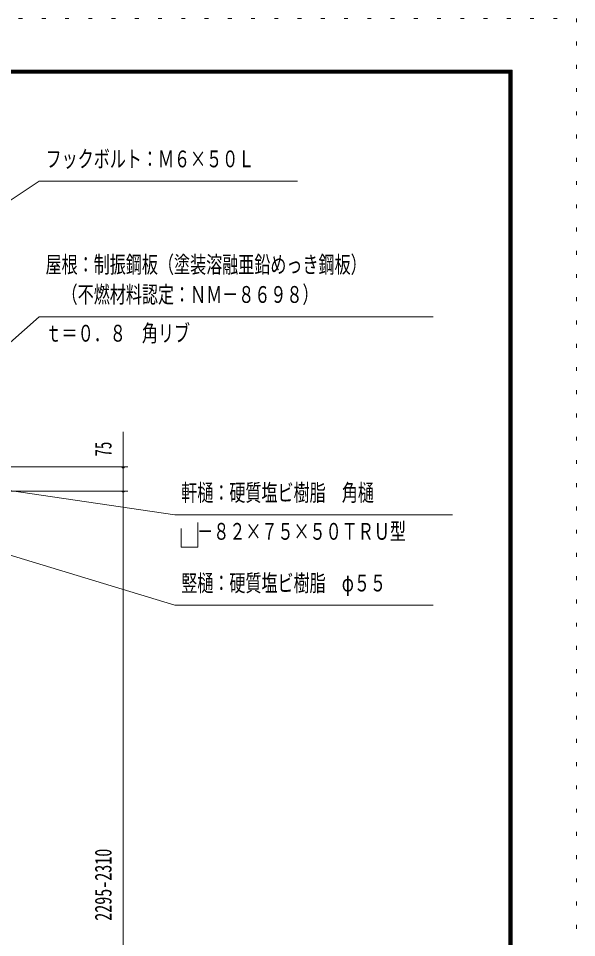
# Model space of a CAD drawing. Units: millimetres, scale not verified. Extents: x -25339 to 25345, y -10500 to 10500.
# Drawn here: x 21024 to 25345, y 3382 to 10500 of the extents above; entities that cross this region are included whole.
import ezdxf
from ezdxf.enums import TextEntityAlignment as Align

# ---------------------------------------------------------------- set-up
doc = ezdxf.new("R2010")
doc.units = ezdxf.units.MM
doc.header["$LTSCALE"] = 60
doc.linetypes.add('USER4', pattern=[3, 0.5, -2.5])
for name, color, linetype, lineweight in [('0-A_2-52DIM', 3, 'Continuous', 18), ('0-C_F-F1PAPER', 5, 'Continuous', 18), ('0-D_F-E_J_ADD', 5, 'USER4', 18)]:
    doc.layers.add(name, color=color, linetype=linetype, lineweight=lineweight)
doc.styles.add('ＭＳ ゴシック', font='')
doc.styles.get('ＭＳ ゴシック').set_extended_font_data('MS Gothic')

msp = doc.modelspace()

# ---------------------------------------------------------------- linework, layer by layer
at = {"layer": '0-A_2-52DIM'}
for p, q in [((21184.05, 9239.93), (18795.02, 7645.67)), ((23184.04, 9239.93), (21184.05, 9239.93)), ((21184.05, 8189.93), (20027.36, 7162.5)), ((21184.05, 8189.93), (24234.05, 8189.93)), ((21834.04, 719.93), (21834.04, 7297.43)), ((20659.04, 7027.43), (21871.55, 7027.43)), ((21844.05, 7027.43), (21824.05, 7027.43)), ((20576.54, 6839.93), (21871.55, 6839.93)), ((22234.05, 6655.5), (20577.77, 6898.16)), ((21844.05, 6839.93), (21824.05, 6839.93)), ((22234.05, 6655.5), (24384.04, 6655.5)), ((22284.05, 6405.5), (22284.05, 6549.85)), ((22234.05, 5955.51), (20497.92, 6484.1)), ((22234.05, 5955.51), (24234.04, 5955.51))]:
    msp.add_line(p, q, dxfattribs=at)
msp.add_lwpolyline([(22284.05, 6405.5), (22412.83, 6405.5), (22412.83, 6596.93)], dxfattribs=at)
for centre in [(21834.05, 7027.43), (21834.05, 6839.93)]:
    msp.add_arc(centre, 10, 180, 0, dxfattribs=at)
at = {"layer": '0-C_F-F1PAPER'}
for p, q in [((-3854.54, 10100), (24845.46, 10100)), ((-3852.04, 10097.5), (24842.95, 10097.5)), ((-3849.54, 10095), (24840.45, 10095)), ((-3847.04, 10092.5), (24837.95, 10092.5)), ((-3844.54, 10090), (24835.46, 10090)), ((-3842.04, 10087.5), (24832.96, 10087.5)), ((-3839.54, 10085), (24830.45, 10085)), ((-3837.04, 10082.5), (24827.96, 10082.5)), ((-3834.54, 10080), (24825.45, 10080)), ((-3832.04, 10077.5), (24822.96, 10077.5)), ((-3829.54, 10075), (24820.45, 10075)), ((24820.45, -9975), (24820.45, 10075)), ((24830.45, -9985), (24830.45, 10085)), ((24835.46, -9990), (24835.46, 10090)), ((24840.45, -9995), (24840.45, 10095)), ((24842.95, -9997.5), (24842.95, 10097.5))]:
    msp.add_line(p, q, dxfattribs=at)
for points in [[(-3854.54, -10000), (24845.46, -10000), (24845.46, 10100)], [(-3847.04, 10092.5), (-3847.04, -9992.5), (24837.95, -9992.5), (24837.95, 10092.5)], [(-3842.04, 10087.5), (-3842.04, -9987.5), (24832.96, -9987.5), (24832.96, 10087.5)], [(-3837.04, 10082.5), (-3837.04, -9982.5), (24827.96, -9982.5), (24827.96, 10082.5)], [(-3834.54, 10080), (-3834.54, -9980), (24825.45, -9980), (24825.45, 10080)], [(-3832.04, 10077.5), (-3832.04, -9977.5), (24822.96, -9977.5), (24822.96, 10077.5)]]:
    msp.add_lwpolyline(points, dxfattribs=at)
at = {"layer": '0-D_F-E_J_ADD'}
for p, q in [((-4354.54, 10500), (25345.46, 10500)), ((25345.46, 10500), (25345.46, -10500))]:
    msp.add_line(p, q, dxfattribs=at)

# ---------------------------------------------------------------- texts
at = {"layer": '0-A_2-52DIM', "color": 7, "style": 'ＭＳ ゴシック', "width": 0.7}
for s, p in [('フックボルト：Ｍ６×５０Ｌ', (21234.05, 9307.69)), ('屋根：制振鋼板（塗装溶融亜鉛めっき鋼板）', (21234.05, 8489.61)), ('\u3000（不燃材料認定：ＮＭ－８６９８）', (21234.05, 8257.7)), ('ｔ＝０．８\u3000角リブ', (21234.04, 7957.69)), ('軒樋：硬質塩ビ樹脂\u3000角樋', (22284.05, 6723.26)), ('\u3000－８２×７５×５０ＴＲＵ型', (22284.05, 6423.26)), ('竪樋：硬質塩ビ樹脂\u3000φ５５', (22284.05, 6023.27))]:
    msp.add_text(s, height=130.2, dxfattribs=at).set_placement(p, align=Align.BOTTOM_LEFT)
at = {"layer": '0-A_2-52DIM', "color": 7, "style": 'ＭＳ ゴシック'}
for s, width, p in [('75', 0.65, (21784.04, 7106.89)), ('2295-2310', 0.7, (21784.04, 3512.04))]:
    msp.add_text(s, height=130.2, rotation=90, dxfattribs=dict(at, width=width)).set_placement(p, align=Align.BOTTOM_LEFT)

doc.saveas('drawing.dxf')
